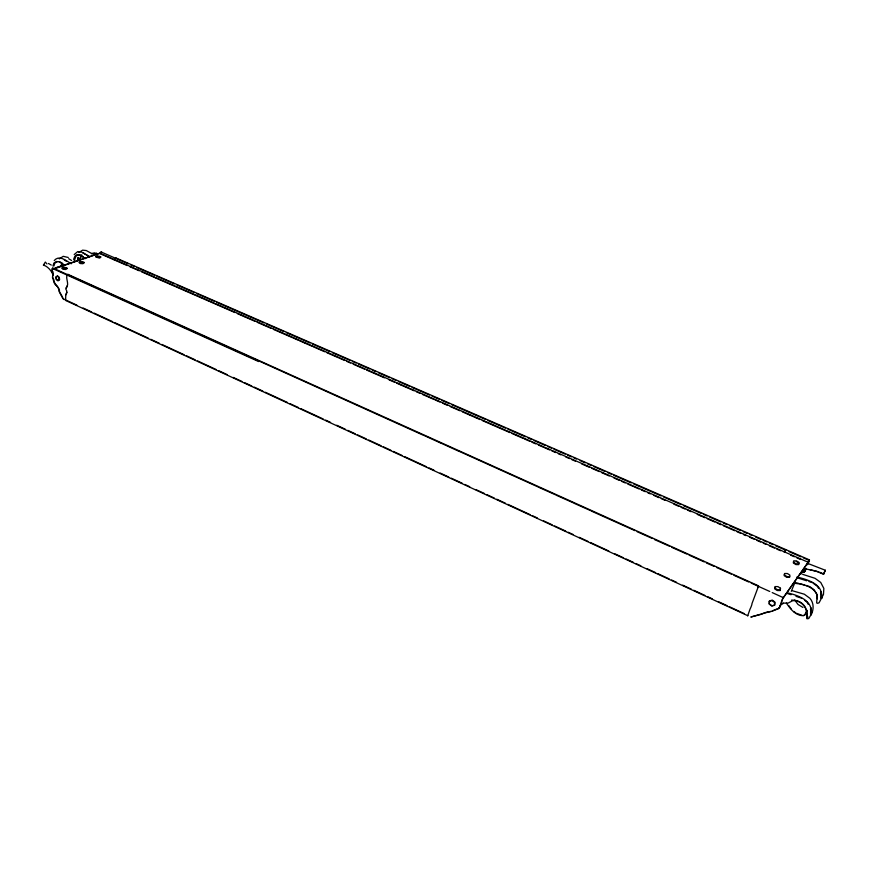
<?xml version="1.0" encoding="UTF-8"?>
<svg xmlns="http://www.w3.org/2000/svg" width="869" height="869" viewBox="0 0 869 869"><rect width="100%" height="100%" fill="white"/><g stroke="black" fill="none" stroke-linecap="round" stroke-linejoin="round"><path stroke-width="1.3" d="M114.295 259.483L115.957 257.952L809.474 559.908L807.551 564.741M52.868 275.647L52.976 271.682M53.411 268.706L99.902 253.205L101 251.76L101.836 252.292M793.506 561.417L793.321 562.96L795.906 564.568L798.676 564.611L798.98 562.428L796.493 560.896L793.842 560.842L793.658 562.33L796.145 563.872L798.807 563.916M784.338 574.051L784.131 575.658L786.749 577.309L789.584 577.353L789.899 575.104L787.39 573.529L784.685 573.486L784.479 575.017L786.999 576.603L789.704 576.647M780.384 588.889L780.156 590.551L777.266 590.518L774.616 588.813L774.844 587.162M78.123 257.387L77.678 260.548L78.167 257.669M802.63 574.333L815.035 578.309L820.749 582.48L823.845 588.4L823.464 594.461L819.076 602.771L817.675 603.303L816.675 602.967L817.121 595.091C813.525 586.303 803.021 584.142 794.614 583.316L791.268 591.322M747.688 615.839L749.99 609.234A4.714 0.641 -65.7 0 0 751.967 603.651L758.604 585.88L67.934 274.365C64.273 276.907 70.226 284.206 66.098 287.813A2.944 1.89 -65.1 0 0 66.011 289.627A3.661 2.368 -64.8 0 1 65.772 294.558L65.599 300.435L747.872 615.741M66.326 288.15L67.337 285.532M67 292.277L66.001 294.776M778.928 608.43L780.753 604.737L783.903 603.129L788.248 603.043L792.713 600.685C802.272 599.849 808.843 609.908 806.953 618.771L808.724 618.554L811.353 614.09M785.467 550.392L785.076 550.794M55.67 267.815L61.08 266.12L61.862 263.122M803.314 557.855L809.245 560.44L808.561 562.33M785.641 550.164L785.761 549.577L784.761 551.5M52.922 274.376C51.021 270.389 47.838 266.49 43.45 265.078L45.318 262.069L46.948 263.926M52.944 266.077L53.845 263.122L56.279 261.493L60.08 261.927L62.894 263.698M781.34 602.217L783.338 597.036L779.308 607.757A2.542 2.042 32.8 0 1 778.135 608.821L772.943 610.853A7.593 2.227 -25.1 0 1 769.76 611.798A8.82 2.618 -25.3 0 0 761.114 614.35L750.707 617.055M53.921 265.957L54.845 263.188L57.245 261.623M52.629 268.26L52.259 270.216M66.946 275.43L67.869 274.897M783.154 598.089L808.192 562.254L99.902 253.205L53.976 268.934M806.095 568.435L805.281 570.607A2.422 1.988 30.9 0 1 804.151 571.65M811.135 615.002C813.818 609.647 814.079 603.064 809.93 598.317L804.336 594.211L792.202 590.703M79.144 260.059L81.262 255.41M73.604 259.375L74.843 256.301L76.863 254.726L79.818 255.03L85.227 258.701M757.768 587.444L758.126 586.705M800.86 574.203L804.325 569.271L805.552 568.847L815.948 571.15L823.486 574.213L825.354 570.26L807.985 563.514M823.486 574.213L825.354 570.26M808.8 561.124L809.245 560.44M808.235 562.352L809.474 559.908M81.784 254.899L79.72 259.777L78.091 259.766M779.417 607.713L781.253 604.031L783.11 602.912M805.954 568.75L804.162 572.323L801.153 572.454M804.618 571.683L805.802 569.293M808.018 562.721L808.3 562.069M784.294 552.369L784.577 551.717M805.291 614.133L807.029 610.244M807.942 616.838L807.127 618.076L806.302 609.169M807.051 610.95L804.694 615.089L803.423 615.741C795.374 615.589 790.486 609.06 786.369 603.108M808.192 562.254L783.273 597.655L772.204 592.582M74.202 254.552L77.699 251.608L81.425 251.988L89.887 256.616M54.247 260.537C59.255 254.53 66.565 260.917 71.258 263.785M59.288 258.886L63.241 256.333L68.249 257.474M78.894 252.477L82.609 250.174L86.281 250.544L91.766 253.574L94.895 253.422L91.517 253.607L96.589 253.064M114.273 259.907L115.914 258.669M97.035 256.279L95.818 257.007L99.522 258.093L100.728 257.354L99.49 256.442M63.252 267.598L61.949 268.369L63.187 269.314L65.729 269.488L67.022 268.706L65.783 267.761M803.651 615.393L804.933 614.731M776.897 608.973L772.335 610.885M75.331 261.33L73.865 261.819L75.885 256.344L77.797 254.856L80.632 255.149L83.446 256.898M770.651 611.385L751.446 616.838M791.496 600.121C797.177 599.882 803.488 602.673 805.726 608.137M80.372 261.851L84.108 262.949L82.859 263.709L80.361 263.535L79.122 262.612M43.45 265.078L44.286 265.175M115.827 258.386L101.445 252.119L99.881 253.618L127.211 265.556M795.211 582.73L798.307 583.197M83.62 253.009L82.979 252.89L85.075 254.161M809.951 569.684L818.598 571.78M64.339 299.707L63.035 298.795L59.103 291.484A6.843 4.986 49.4 0 0 55.388 284.76A5.877 4.247 49.5 0 1 54.03 282.295L52.824 278.373A1.879 1.238 67.7 0 1 52.477 276.994C54.106 275.69 49.75 265.871 53.997 268.51L253.411 358.571M64.024 299.132L63.361 298.675M799.589 583.566L804.705 585.054M805.965 585.456L809.767 586.64L814.134 589.834L817.099 594.581L817.338 598.871M796.916 576.994C807.149 579.493 824.442 584.25 820.999 598.241L821.194 591.735L821.976 596.742L820.673 592.376M808.93 581.535L812.309 582.61M798.176 578.081L806.682 580.807M795.993 596.33L801.739 598.209M60.428 265.903L61.08 266.12M787.281 592.788C797.557 595.2 814.079 600.555 810.571 614.253L810.723 607.507L811.613 612.645L810.375 609.071M787.347 593.494L791.051 594.711M796.699 613.373L802.174 615.393M117.076 258.929L128.275 263.807M130.763 264.893L134.499 266.522M136.987 267.609L154.421 275.191M156.909 276.277L174.332 283.87M176.831 284.956L194.254 292.549M196.742 293.635L214.165 301.228M216.663 302.303L263.959 322.91M266.457 323.996L283.881 331.589M286.368 332.675L310.016 342.973M312.514 344.059L329.938 351.652M332.425 352.738L349.859 360.331M352.347 361.417L356.084 363.036M358.571 364.122L369.77 369.01M372.258 370.085L375.995 371.715M378.482 372.801L389.692 377.678M392.18 378.765L395.916 380.394M398.404 381.48L409.603 386.357M412.091 387.444L429.525 395.037M432.012 396.112L439.486 399.371M441.973 400.457L449.436 403.705M451.934 404.791L485.543 419.434M488.03 420.52L505.454 428.113M507.941 429.199L525.376 436.781M527.863 437.867L531.6 439.497M534.087 440.583L545.287 445.46M547.785 446.547L551.511 448.176M554.009 449.262L565.208 454.139M567.696 455.226L571.433 456.844M573.92 457.93L576.408 459.017M580.144 460.646L585.119 462.819M587.618 463.894L591.344 465.523M593.842 466.61L605.041 471.487M607.529 472.573L611.265 474.202M613.753 475.289L631.187 482.882M633.675 483.957L661.059 495.895M663.547 496.97L680.97 504.563M683.469 505.649L700.892 513.242M703.379 514.329L707.116 515.958M709.604 517.033L720.814 521.921M723.301 523.008L727.038 524.626M729.525 525.712L740.725 530.59M743.212 531.676L746.949 533.305M749.436 534.392L751.924 535.478M755.661 537.096L760.647 539.269M763.134 540.355L766.871 541.984M769.358 543.071L773.095 544.689M775.582 545.775L784.294 549.577M789.095 551.663L800.946 556.823M129.698 266.631L139.138 270.759M141.614 271.834L149.077 275.093M149.577 275.31L155.29 277.808M155.79 278.026L175.18 286.488M175.668 286.705L183.12 289.953M183.88 290.289L202.998 298.632M203.77 298.969L209.212 301.347M209.994 301.684L222.877 307.311M223.659 307.648L234.847 312.536M237.335 313.622L244.797 316.881M245.232 317.066L254.736 321.215M257.224 322.301L264.687 325.56M265.11 325.745L270.9 328.276M273.387 329.351L284.576 334.239M284.989 334.424L292.44 337.672M293.277 338.041L298.654 340.387M299.49 340.757L304.465 342.918M304.867 343.103L312.319 346.351M313.166 346.72L318.532 349.066M319.379 349.436L324.745 351.771M326.842 352.684L338.41 357.746M339.268 358.115L344.624 360.45M346.731 361.374L350.457 363.003M353.325 364.252L360.407 367.337M360.776 367.5L364.502 369.129M366.62 370.053L380.296 376.016M380.655 376.179L384.38 377.809M388.997 379.818L394.32 382.143M396.449 383.077L400.185 384.706M400.533 384.858L407.985 388.106M408.886 388.497L414.198 390.822M416.338 391.756L420.075 393.385M422.551 394.472L427.863 396.785M428.775 397.187L434.076 399.501M434.989 399.892L439.964 402.065M442.451 403.151L447.741 405.465M450.218 406.551L459.853 410.744M462.341 411.83L469.792 415.089M470.096 415.219L476.006 417.804M476.31 417.935L480.036 419.564M482.23 420.52L495.895 426.483M496.188 426.614L509.853 432.577M512.058 433.533L515.784 435.163M516.067 435.293L523.518 438.541M524.485 438.964L529.732 441.256M531.947 442.223L535.673 443.853M538.432 445.047L543.397 447.22M544.374 447.644L549.61 449.925M551.837 450.902L555.563 452.532M558.3 453.727L560.787 454.813M565.762 456.975L569.488 458.604M571.726 459.582L575.452 461.211M581.676 463.927L585.402 465.556M585.641 465.654L589.367 467.283M591.615 468.261L599.306 471.617M601.565 472.606L605.291 474.235M605.519 474.333L609.245 475.962M613.992 478.037L619.184 480.296M621.454 481.285L625.18 482.914M627.874 484.098L632.849 486.26M633.881 486.716L639.063 488.975M641.344 489.975L645.265 491.691M647.753 492.766L650.24 493.853M653.966 495.482L658.93 497.655M661.233 498.654L665.143 500.359M673.844 504.161L678.808 506.323M681.122 507.333L685.022 509.038M687.336 510.049L691.061 511.678M697.275 514.394L701.011 516.012M701.174 516.088L704.9 517.718M707.225 518.728L714.839 522.052M717.164 523.073L720.901 524.702M723.388 525.788L728.504 528.015M729.602 528.493L734.718 530.731M737.053 531.752L740.79 533.381M743.419 534.522L745.895 535.608M749.491 537.183L754.596 539.41M756.942 540.431L760.679 542.06M763.286 543.201L765.774 544.287M769.38 545.862L774.475 548.089M776.832 549.121L780.568 550.74M790.627 555.139L794.353 556.757M796.83 557.844L800.566 559.473M819.63 572.226L823.736 574.029M254.128 358.81L422.975 435.076M423.54 435.25L440.301 442.897M440.844 443.06L457.626 450.718M458.159 450.87L538.574 487.161M539.312 487.574L555.878 494.961M556.638 495.395L573.182 502.771M573.964 503.216L590.496 510.581M591.289 511.037L634.989 530.666M637.086 531.698L652.304 538.476M654.411 539.519L669.608 546.286M671.737 547.34L686.912 554.096M689.063 555.15L704.227 561.906M706.388 562.971L714.122 566.371M716.577 567.479L731.437 574.181M733.881 575.289L748.741 581.991M751.196 583.099L769.749 591.463M52.401 268.445L258.636 361.558M65.848 300.044L76.928 305.171M83.087 308.017L91.701 311.993M94.167 313.133L112.633 321.671M115.099 322.812L148.338 338.171M150.804 339.312L159.418 343.298M161.884 344.439L184.043 354.682M186.509 355.812L195.123 359.799M197.589 360.939L216.055 369.477M218.521 370.607L227.135 374.593M233.294 377.439L241.908 381.426M244.374 382.566L251.76 385.977M254.226 387.118L262.84 391.093M265.306 392.234L287.465 402.477M289.931 403.618L298.545 407.604M301.011 408.734L323.17 418.977M325.636 420.118L330.557 422.399M336.716 425.245L345.33 429.221M347.796 430.361L355.182 433.783M357.648 434.913L366.262 438.899M368.728 440.04L381.046 445.732M383.501 446.872L390.887 450.283M393.353 451.424L401.967 455.399M404.433 456.54L426.592 466.783M429.058 467.924L433.979 470.194M440.138 473.04L448.762 477.027M451.217 478.167L462.297 483.283M464.763 484.424L469.694 486.705M475.843 489.551L484.467 493.527M486.922 494.667L494.309 498.078M496.775 499.219L505.4 503.205M507.854 504.346L530.025 514.589M532.48 515.73L537.411 518M543.559 520.846L552.184 524.833M554.639 525.973L565.73 531.089M568.185 532.23L573.116 534.5M579.265 537.346L587.889 541.333M590.355 542.473L608.821 551.011M614.97 553.857L623.594 557.833M626.06 558.973L633.447 562.384M635.902 563.525L640.833 565.806M646.992 568.652L655.606 572.628M658.072 573.768L669.152 578.895M671.607 580.025L676.538 582.306M682.697 585.152L691.311 589.139M693.777 590.268L704.857 595.395M707.323 596.536L712.243 598.806M718.402 601.652L727.016 605.639M729.482 606.779L744.255 613.601M48.458 263.481L51.293 265.067M802.956 607.442L797.992 604.444L794.711 599.968M86.118 254.802L89.181 256.659M793.679 611.526L795.7 612.754M64.339 260.005L66.446 261.297M796.276 561.461L798.861 563.058M68.673 258.701L71.573 260.504M59.233 261.808L64.817 265.653M813.319 583.349L817.371 586.303L818.555 588.302M804.857 600.501L806.932 602.021L808.235 604.357M57.137 276.125L58.777 277.493L59.092 279.796L57.778 280.73L56.137 279.373L55.812 277.07L57.571 275.875L59.277 277.298L59.613 279.699L58.234 280.676L56.528 279.253L56.192 276.853M67.934 274.365L68.369 275.006M115.957 257.952L116.218 258.56M788.715 605.541L791.083 608.767M60.211 292.962L62.731 297.535M53.759 279.351C53.552 284.597 59.842 286.553 59.581 291.821M821.748 597.057L821.976 598.306M779.493 607.485A2.542 2.042 32.8 0 1 778.32 608.55M805.454 570.368A2.422 1.988 30.9 0 1 804.314 571.411M53.161 278.254A1.879 1.238 67.7 0 1 52.966 277.808M769.315 601.337L769.141 604.064L771.705 606.03L774.453 605.28L774.616 602.543L772.052 600.577L769.315 601.337M769.456 600.903L769.282 603.738L771.954 605.791L774.811 605.009L774.985 602.163L772.302 600.11L769.456 600.903M780.492 588.237L780.286 589.834L777.516 589.801L774.963 588.172L775.191 586.575L777.951 586.618L780.492 588.237M100.663 256.789L97.143 257.333L95.959 256.464L97.122 255.758L100.663 256.789M84.032 262.384L80.448 262.949L79.253 262.058L80.459 261.33L84.032 262.384M66.946 268.13L63.274 268.717L62.079 267.804L63.328 267.065L66.946 268.13"/></g></svg>
